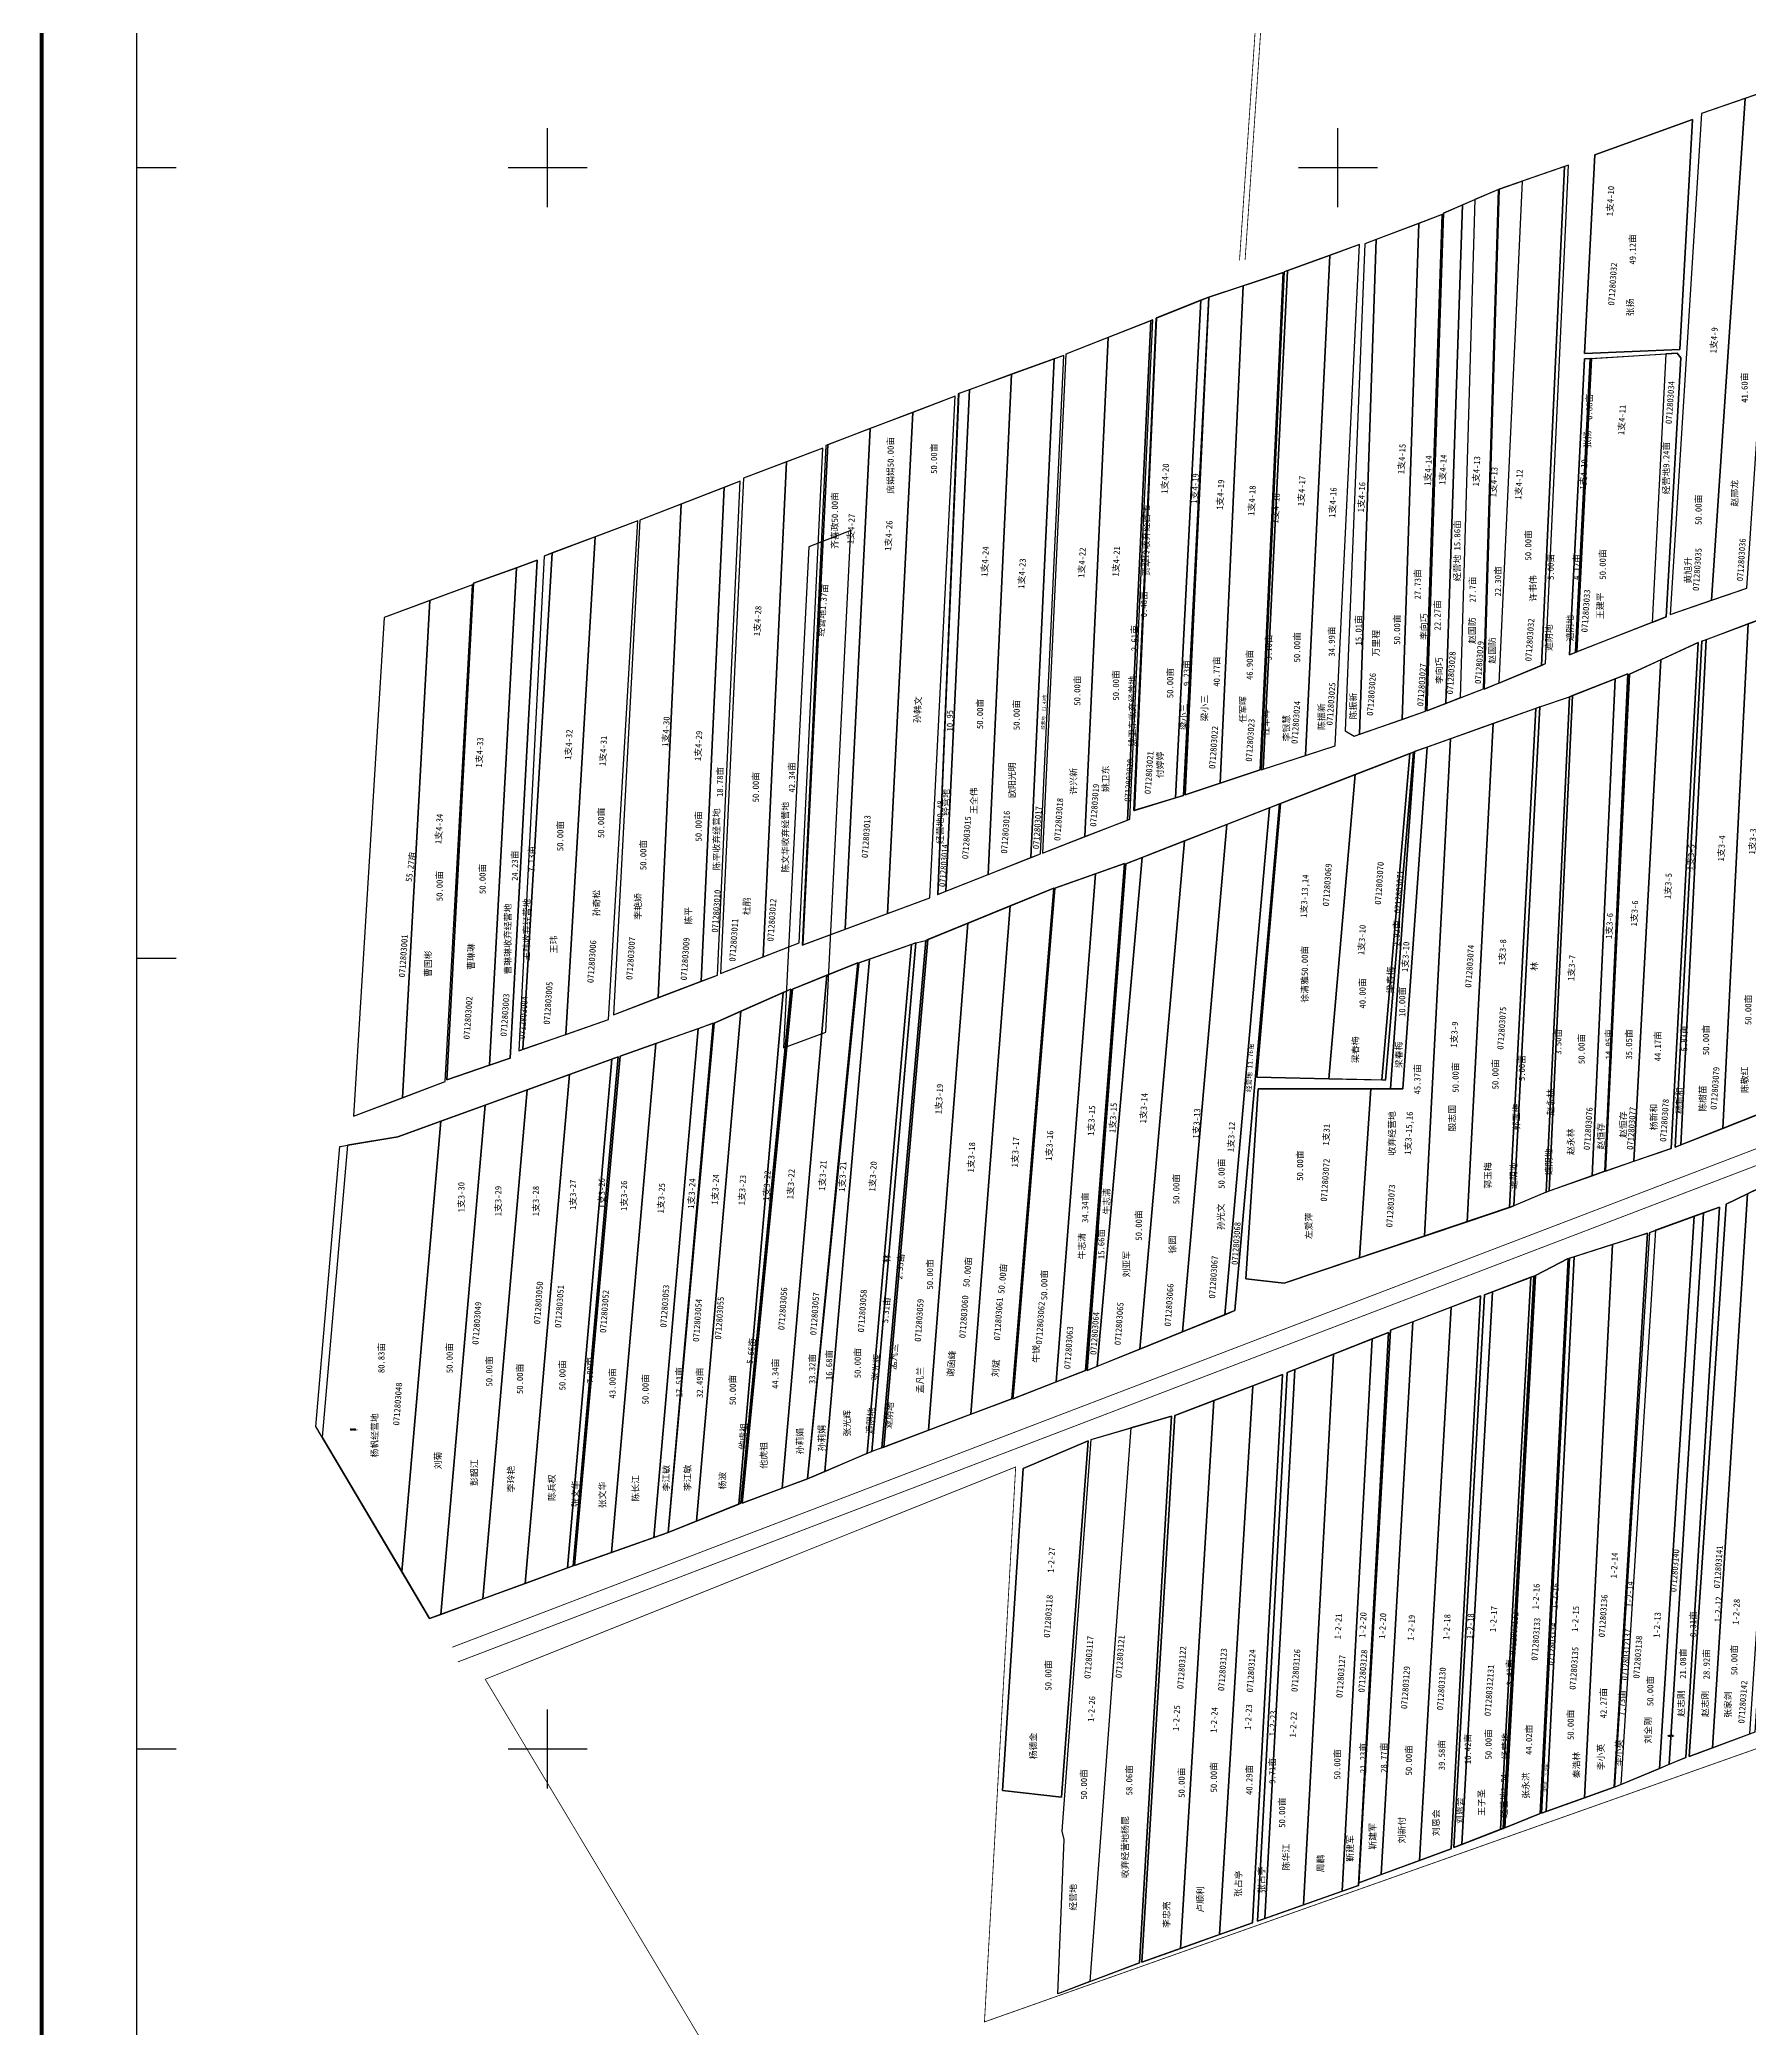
# Model space of a CAD drawing. Extents: x 542284 to 548602, y 4983734 to 4990381.
# Drawn here: x 542358 to 544520, y 4985647 to 4988162 of the extents above; entities that cross this region are included whole.
import ezdxf
from ezdxf.enums import TextEntityAlignment as Align

# ---------------------------------------------------------------- set-up
doc = ezdxf.new("R2010")
doc.units = 0
doc.header["$LTSCALE"] = 10
doc.layers.get('0').update_dxf_attribs({"linetype": 'CONTINUOUS'})
for name, color, linetype in [('1权利人', 2, 'CONTINUOUS'), ('2019-4-4', 7, 'CONTINUOUS'), ('2020年3.23', 7, 'CONTINUOUS'), ('2021新职工', 7, 'CONTINUOUS'), ('2022年', 7, 'CONTINUOUS'), ('TK', 7, 'CONTINUOUS'), ('地块名称', 7, 'CONTINUOUS'), ('地物扣减', 7, 'CONTINUOUS'), ('地籍号', 7, 'CONTINUOUS'), ('测地框', 7, 'CONTINUOUS'), ('经营地框', 7, 'CONTINUOUS'), ('经营地面积', 7, 'CONTINUOUS'), ('路、林、渠', 7, 'CONTINUOUS'), ('身份地框', 7, 'CONTINUOUS'), ('身份地面积', 7, 'CONTINUOUS'), ('退耕还林地', 3, 'CONTINUOUS')]:
    doc.layers.add(name, color=color, linetype=linetype)
doc.styles.add('HZ', font='rs.shx', dxfattribs={"width": 0.8, "bigfont": 'hztxt.shx'})
doc.styles.add('宋体', font='SimSun.ttf')

msp = doc.modelspace()

# ---------------------------------------------------------------- linework, layer by layer
at = {"color": 0, "linetype": 'Continuous', "flags": 128}
msp.add_lwpolyline([(543515.6, 4987710.9), (543352.3, 4987648.5), (543322.3, 4987016.7), (543483.7, 4987076.4)], close=True, dxfattribs=at)
at = {"layer": '2019-4-4', "color": 2, "linetype": 'Continuous', "flags": 128}
for points in [[(543462.1, 4987690.5), (543408.4, 4987669.9), (543376.5, 4987036.8), (543430.2, 4987056.6)], [(543408.4, 4987669.9), (543354.7, 4987649.4), (543322.9, 4987016.9), (543376.5, 4987036.8)], [(543302.4, 4987627.9), (543247.9, 4987607.4), (543218.7, 4986981), (543272.6, 4987001.7)], [(544021.9, 4987232.3), (543927.5, 4987195.7), (543897.6, 4986849.6), (543988.7, 4986847.6)], [(543994.5, 4986499.2), (543945.5, 4986479.8), (543907.7, 4985785.6), (543956.5, 4985802.9)]]:
    msp.add_lwpolyline(points, close=True, dxfattribs=at)
at = {"layer": '2020年3.23', "color": 3, "linetype": 'Continuous', "flags": 128}
for points in [[(544257.4, 4987370.4), (544286.6, 4988001.4), (544233, 4987982.9), (544203.7, 4987348.2)], [(543515.6, 4987710.9), (543462.1, 4987690.5), (543430.2, 4987056.6), (543483.7, 4987076.4)], [(544366.9, 4987359.7), (544350.7, 4987353.4), (544321.6, 4986725), (544337.7, 4986730.7)], [(544408.5, 4987377.7), (544369.1, 4987359.4), (544338.4, 4986731), (544374.6, 4986743.3)], [(543585.4, 4987066.2), (543531.8, 4987044.4), (543482.1, 4986403.3), (543535.6, 4986423.5)], [(543244.7, 4986933.1), (543210.6, 4986918.1), (543152.8, 4986273.8), (543188.6, 4986288.2)], [(543209.6, 4986917.8), (543190.4, 4986911), (543134.4, 4986267.4), (543152.7, 4986273.8)], [(543892.4, 4986459.5), (543843.2, 4986440.6), (543800.9, 4985747.8), (543850.1, 4985765.2)]]:
    msp.add_lwpolyline(points, close=True, dxfattribs=at)
at = {"layer": '2021新职工', "color": 1, "linetype": 'Continuous', "flags": 128}
for points in [[(544448.7, 4988060.8), (544325, 4988016), (544311.9, 4987765.1), (544432.7, 4987770.1)], [(544081.1, 4987302.2), (544102.2, 4987929.5), (544048.3, 4987909), (544027.3, 4987283.4)], [(543826.4, 4987832.2), (543770.4, 4987810), (543742.5, 4987187.1), (543794.7, 4987202.9)], [(543653.2, 4987762.6), (543640.9, 4987758.1), (543611.3, 4987127.4), (543623.6, 4987132.2)], [(544293, 4987384), (544300.5, 4987387), (544319.3, 4987758.6), (544311.9, 4987758.1)], [(543533.7, 4987719.1), (543520.2, 4987714.2), (543493.9, 4987080.9), (543503.9, 4987084.9)], [(543137, 4986892.2), (543091.9, 4986876.3), (543034.2, 4986232.1), (543081, 4986248.6)], [(543089.4, 4986875.5), (543081.3, 4986872.5), (543025.3, 4986229.1), (543032.2, 4986231.6)], [(542974.3, 4986833.7), (542920.9, 4986814.3), (542864.9, 4986170.1), (542918.3, 4986189.8)], [(544247.7, 4986597.9), (544244.3, 4986596.7), (544205.6, 4985898.3), (544208.9, 4985899.6)]]:
    msp.add_lwpolyline(points, close=True, dxfattribs=at)
for points, elevation in [([(544154.7, 4987329.3), (544136.6, 4987322.3), (544157.5, 4987952.9), (544173.4, 4987959.7)], 283.8), ([(543857, 4986549.3), (543869.7, 4986554.4), (543926.1, 4987195.2), (543913.4, 4987190.3)], 284.5), ([(543749.4, 4986505.8), (543803.2, 4986527.5), (543859.6, 4987169.4), (543805.9, 4987148.5)], 284.5)]:
    msp.add_lwpolyline(points, close=True, dxfattribs=dict(at, elevation=elevation))
at = {"layer": '2022年', "color": 4, "linetype": 'Continuous', "flags": 128}
for points in [[(544560.1, 4988103), (544515.4, 4988087.6), (544472.8, 4987452.9), (544517.6, 4987468.2)], [(542905.2, 4987472.3), (542851, 4987452.4), (542816.4, 4986823.7), (542870.5, 4986844.1)], [(544519.1, 4987422.9), (544465.9, 4987403), (544433.7, 4986763.9), (544486.9, 4986784.9)], [(544196.4, 4987296.8), (544142.4, 4987277.6), (544109.5, 4986648.8), (544163.4, 4986666.9)], [(544041.5, 4986835), (543899.3, 4986834.8), (543883.4, 4986594.5), (543931.9, 4986589), (544027.3, 4986621.1)], [(542920.9, 4986814.3), (542865.1, 4986794.1), (542815.5, 4986224.4), (542850.7, 4986164.9), (542864.9, 4986170.1)], [(544043.4, 4986518.6), (543994.5, 4986499.2), (543956.5, 4985802.9), (544005.3, 4985820.1)]]:
    msp.add_lwpolyline(points, close=True, dxfattribs=at)
at = {"layer": '2022年', "color": 2, "linetype": 'Continuous', "flags": 128}
msp.add_lwpolyline([(542870.5, 4986844.1), (542905.2, 4987472.3)], dxfattribs=at)
for points in [[(544568.6, 4986726.5), (544518.4, 4986702.2), (544474.1, 4986001.6), (544521.4, 4986019.1)], [(544462.7, 4986678.1), (544450.8, 4986673.7), (544407.1, 4985975.5), (544419, 4985980.6)], [(544482.9, 4986685.4), (544462.7, 4986678.1), (544419, 4985980.6), (544440.1, 4985989.4)], [(544518.4, 4986702.2), (544491.3, 4986689.1), (544444.6, 4985990.7), (544474.1, 4986001.6)], [(544450.8, 4986673.7), (544402, 4986656), (544358.1, 4985955), (544407.1, 4985975.5)]]:
    msp.add_lwpolyline(points, close=True, dxfattribs=at)
at = {"layer": 'TK', "linetype": 'Continuous'}
for p, q in [((543000, 4987950), (543000, 4988050)), ((544000, 4987950), (544000, 4988050)), ((542480, 4988000), (542530, 4988000)), ((542950, 4988000), (543050, 4988000)), ((543950, 4988000), (544050, 4988000)), ((542480, 4987000), (542530, 4987000)), ((543000, 4985950), (543000, 4986050)), ((542480, 4986000), (542530, 4986000)), ((542950, 4986000), (543050, 4986000))]:
    msp.add_line(p, q, dxfattribs=at)
at = {"layer": 'TK', "linetype": 'Continuous', "const_width": 5, "flags": 128}
msp.add_lwpolyline([(542360, 4983917), (548600, 4983917), (548600, 4990157), (542360, 4990157)], close=True, dxfattribs=at)
at = {"layer": 'TK', "linetype": 'Continuous', "flags": 128}
msp.add_lwpolyline([(542480, 4984037), (548480, 4984037), (548480, 4990037), (542480, 4990037)], close=True, dxfattribs=at)
at = {"layer": '地物扣减', "color": 3, "linetype": 'Continuous', "flags": 128}
for points in [[(544291.9, 4988003.3), (544286.6, 4988001.4), (544257.4, 4987370.4), (544262.8, 4987372.7)], [(544320.9, 4987758.7), (544311.9, 4987758.1), (544293, 4987384), (544302.1, 4987387.6)], [(544296.7, 4987332.4), (544292.9, 4987330.9), (544263.7, 4986704.4), (544267.5, 4986705.8)], [(544255.7, 4987317.9), (544250.3, 4987315.9), (544217.3, 4986685), (544222.6, 4986686.9)], [(543466.1, 4987019.5), (543460.5, 4987017.5), (543404.5, 4986374), (543410.2, 4986376.4)], [(543481, 4987023.7), (543478.5, 4987022.7), (543423, 4986381), (543425.5, 4986381.9)]]:
    msp.add_lwpolyline(points, close=True, dxfattribs=at)
at = {"layer": '测地框', "linetype": 'Continuous', "flags": 128}
for points, elevation in [([(544560.1, 4988103), (544460.2, 4988068.6), (544420.4, 4987435), (544517.6, 4987468.2)], 283.8), ([(544448.7, 4988060.8), (544432.7, 4987770.1), (544311.9, 4987765.1), (544325, 4988016)], 283.8), ([(544291.9, 4988003.3), (544204.1, 4987972.9), (544185, 4987340.5), (544262.8, 4987372.7)], 283.6), ([(544203, 4987972.5), (544133.6, 4987942.5), (544112.7, 4987313), (544184.3, 4987340.7)], 283.8), ([(544132, 4987940.8), (544034.2, 4987903.7), (544009.2, 4987287.8), (544020.5, 4987281), (544110.9, 4987312.6)], 283.8), ([(544027.4, 4987902.7), (543932.1, 4987868.3), (543902.9, 4987238.5), (543996.6, 4987268.8)], 284.2), ([(543836.8, 4987836.2), (543930.8, 4987867.6), (543901.7, 4987238.4), (543806.9, 4987206.7)], 284.3), ([(543769.9, 4987809.8), (543836.5, 4987836.1), (543804.6, 4987205.8), (543741.9, 4987187)], 284.1), ([(543766, 4987807.5), (543655.7, 4987764), (543626.1, 4987133.1), (543736.6, 4987175.8)], 284), ([(543653.2, 4987762.6), (543519.7, 4987714), (543493.4, 4987080.7), (543623.6, 4987132.2)], 284.2), ([(544311.9, 4987758.1), (544429.3, 4987765.4), (544434, 4987759.4), (544415.5, 4987431.7), (544293, 4987384)], 283.8), ([(543348.4, 4987645.1), (543247.9, 4987607.4), (543218.7, 4986981), (543318.5, 4987019.4)], 284), ([(543243.8, 4987603.4), (543116.9, 4987554.2), (543083.4, 4986928.7), (543214.9, 4986978.9)], 283.8), ([(543114.3, 4987553.4), (542995.6, 4987508.8), (542963.8, 4986883.2), (543077.1, 4986922.6)], 283.9), ([(542905.2, 4987472.3), (542793.4, 4987431.2), (542754.3, 4986800.3), (542870.5, 4986844.1)], 284.3), ([(544369.1, 4987359.4), (544455.8, 4987399.6), (544421.6, 4986759.3), (544338.4, 4986731)], 284.1), ([(544292.9, 4987330.9), (544366.9, 4987359.7), (544337.7, 4986730.7), (544263.7, 4986704.4)], 284.1), ([(543899.3, 4986834.8), (544066.5, 4986835.1), (544097.1, 4987261.5), (544255.7, 4987317.9), (544222.6, 4986686.9), (543931.9, 4986589), (543883.4, 4986594.5)], 284.2), ([(543927.5, 4987195.7), (544095.8, 4987260.9), (544060.3, 4986846.1), (543897.6, 4986849.6)], 284.6), ([(543731.6, 4987119.7), (543926.1, 4987195.2), (543869.7, 4986554.4), (543682.7, 4986478.8)], 284.5), ([(543641.7, 4987088.7), (543730.2, 4987119.8), (543680.5, 4986478.6), (543588.8, 4986443)], 284.6), ([(543478.5, 4987022.7), (543640.4, 4987088.6), (543587.4, 4986443), (543423, 4986381)], 284.3), ([(543393.7, 4986994.4), (543466.1, 4987019.5), (543410.2, 4986376.4), (543328.9, 4986341.5)], 284.6), ([(543309.9, 4986961.1), (543392.6, 4986994.3), (543328.7, 4986341.5), (543246.2, 4986311)], 284.6), ([(543210.6, 4986918.1), (543307.8, 4986961), (543244.7, 4986310.8), (543152.8, 4986273.8)], 284.9), ([(543091.9, 4986876.3), (543209.6, 4986917.8), (543152.7, 4986273.8), (543034.2, 4986232.1)], 284.9), ([(542737.3, 4986762), (542810.4, 4986774.2), (543089.4, 4986875.5), (543032.2, 4986231.6), (542850.7, 4986164.9), (542707, 4986407.8)], 284.9)]:
    msp.add_lwpolyline(points, close=True, dxfattribs=dict(at, elevation=elevation))
for points in [[(543515.6, 4987710.9), (543462.1, 4987690.5), (543430.2, 4987056.6), (543483.7, 4987076.4)], [(543462.1, 4987690.5), (543408.4, 4987669.9), (543376.5, 4987036.8), (543430.2, 4987056.6)], [(543408.4, 4987669.9), (543354.7, 4987649.4), (543322.9, 4987016.9), (543376.5, 4987036.8)], [(544491.3, 4986689.1), (544572.2, 4986728.2), (544527.5, 4986021.4), (544444.6, 4985990.7)], [(544394.7, 4986653.4), (544482.9, 4986685.4), (544440.1, 4985989.4), (544350.4, 4985951.8)], [(544293.1, 4986620.6), (544391.6, 4986652.4), (544349.7, 4985951.9), (544257.8, 4985918.9)], [(544250.1, 4986598.7), (544291.3, 4986620.2), (544256, 4985918.5), (544211.3, 4985900.3)], [(544185.4, 4986574.3), (544249.2, 4986598.5), (544210.4, 4985900.2), (544146.7, 4985875.4)], [(544066.7, 4986529.7), (544180.4, 4986573), (544143.4, 4985873.9), (544026.5, 4985830.8)], [(543936, 4986476), (544064.1, 4986526.8), (544025.9, 4985827.5), (543898.1, 4985782.2)], [(543793.8, 4986421.6), (543929.7, 4986473.8), (543891.9, 4985780), (543751.8, 4985730.4)], [(543687.7, 4986391.5), (543789.4, 4986420.8), (543748.8, 4985729.7), (543645.8, 4985690.4), (543653.5, 4985885.4), (543651, 4985896)], [(543601.7, 4986354.7), (543684.1, 4986389.9), (543650.3, 4985939.1), (543575.6, 4985947.3)]]:
    msp.add_lwpolyline(points, close=True, dxfattribs=at)
at = {"layer": '测地框', "color": 7, "linetype": 'Continuous', "flags": 128}
msp.add_lwpolyline([(542906.5, 4987474.5), (542960.5, 4987494), (542986.7, 4987503.5), (542952.9, 4986873.9), (542926.7, 4986865), (542872.7, 4986846.5)], close=True, dxfattribs=at)
at = {"layer": '测地框', "color": 7, "linetype": 'Continuous', "elevation": 284.1, "flags": 128}
msp.add_lwpolyline([(544460.6, 4987401), (544580.6, 4987445.9), (544548.4, 4986809.1), (544426.6, 4986761.1)], close=True, dxfattribs=at)
at = {"layer": '经营地框', "color": 5, "linetype": 'Continuous', "flags": 128}
for points in [[(543770.4, 4987810), (543769.9, 4987809.8), (543741.9, 4987187), (543742.5, 4987187.1)], [(543766, 4987807.5), (543763.2, 4987806.3), (543733.8, 4987174.7), (543736.6, 4987175.8)], [(544397.8, 4987424.8), (544415.5, 4987431.7), (544434, 4987759.4), (544429.3, 4987765.4), (544415, 4987764.5)], [(543520.2, 4987714.2), (543519.7, 4987714), (543493.4, 4987080.7), (543493.9, 4987080.9)], [(543348.4, 4987645.1), (543302.4, 4987627.9), (543272.6, 4987001.7), (543318.5, 4987019.4)], [(543354.7, 4987649.4), (543352.3, 4987648.5), (543322.3, 4987016.7), (543322.9, 4987016.9)], [(543383.9, 4987541.1), (543330.4, 4987520.6), (543298.5, 4986886.8), (543352, 4986906.6)], [(543005.9, 4987512.7), (542995.6, 4987508.8), (542963.8, 4986883.2), (542968.9, 4986884.9)], [(542986.7, 4987503.5), (542960.5, 4987494), (542926.7, 4986865), (542952.9, 4986873.9)], [(542851, 4987452.4), (542793.4, 4987431.2), (542754.3, 4986800.3), (542816.4, 4986823.7)], [(544142.4, 4987277.6), (544113.1, 4987267.1), (544082.1, 4986835.1), (544066.5, 4986835.1), (544041.5, 4986835), (544027.3, 4986621.1), (544109.5, 4986648.8)], [(544095.8, 4987260.9), (544090.9, 4987259.1), (544055.6, 4986846.2), (544060.3, 4986846.1)], [(542865.1, 4986794.1), (542810.4, 4986774.2), (542746.7, 4986763.6), (542715, 4986394.2), (542815.5, 4986224.4)], [(544249.2, 4986598.5), (544247.7, 4986597.9), (544208.9, 4985899.6), (544210.4, 4985900.2)], [(543686.3, 4985705.8), (543748.8, 4985729.7), (543789.4, 4986420.8), (543766.4, 4986414.2), (543738.1, 4986406)]]:
    msp.add_lwpolyline(points, close=True, dxfattribs=at)
at = {"layer": '路、林、渠', "color": 5, "linetype": 'Continuous', "const_width": 1, "elevation": 283.6, "flags": 128}
for points in [[(543922.1, 4988564.7), (543875.5, 4987882.6)], [(543929.2, 4988565.9), (543882.6, 4987883.7)]]:
    msp.add_lwpolyline(points, dxfattribs=at)
at = {"layer": '路、林、渠', "color": 3, "linetype": 'Continuous', "flags": 128}
for points, elevation in [([(544255.7, 4987317.9), (544292.9, 4987330.9), (544263.7, 4986704.4), (544222.6, 4986686.9)], 284.2), ([(543466.1, 4987019.5), (543478.5, 4987022.7), (543423, 4986381), (543410.2, 4986376.4)], 284.6)]:
    msp.add_lwpolyline(points, close=True, dxfattribs=dict(at, elevation=elevation))
at = {"layer": '路、林、渠', "color": 5, "linetype": 'Continuous', "const_width": 1, "flags": 128}
for points in [[(542886.5, 4986110.1), (545279.1, 4987024.4), (545342, 4987041.3), (545463.9, 4987053.3), (547007, 4987240.1)], [(542879.4, 4986128.7), (545250.9, 4987034.9)]]:
    msp.add_lwpolyline(points, dxfattribs=at)
at = {"layer": '身份地框', "color": 1, "linetype": 'Continuous', "flags": 128}
for points in [[(544515.4, 4988087.6), (544460.2, 4988068.6), (544420.4, 4987435), (544472.8, 4987452.9)], [(544203.7, 4987348.2), (544185, 4987340.5), (544204.1, 4987972.9), (544233, 4987982.9)], [(544110.9, 4987312.6), (544132, 4987940.8), (544102.2, 4987929.5), (544081.1, 4987302.2)], [(543989.9, 4987889.1), (543936.1, 4987869.7), (543905.5, 4987239.3), (543959.2, 4987256.7)], [(544027.4, 4987902.7), (543989.9, 4987889.1), (543959.2, 4987256.7), (543996.6, 4987268.8)], [(544048.3, 4987909), (544034.2, 4987903.7), (544009.2, 4987287.8), (544020.5, 4987281), (544027.3, 4987283.4)], [(543930.8, 4987867.6), (543880.3, 4987850.7), (543851.2, 4987221.5), (543901.7, 4987238.4)], [(543936.1, 4987869.7), (543932.1, 4987868.3), (543902.9, 4987238.5), (543905.5, 4987239.3)], [(543836.5, 4987836.1), (543826.4, 4987832.2), (543794.7, 4987202.9), (543804.6, 4987205.8)], [(543880.3, 4987850.7), (543836.8, 4987836.2), (543806.9, 4987206.7), (543851.2, 4987221.5)], [(543709.4, 4987785.2), (543655.7, 4987764), (543626.1, 4987133.1), (543680, 4987153.9)], [(543763.2, 4987806.3), (543709.4, 4987785.2), (543680, 4987153.9), (543733.8, 4987174.7)], [(544302.1, 4987387.6), (544320.9, 4987758.7), (544415, 4987764.5), (544397.8, 4987424.8)], [(543587.2, 4987738.6), (543533.7, 4987719.1), (543503.9, 4987084.9), (543557.5, 4987106.1)], [(543640.9, 4987758.1), (543587.2, 4987738.6), (543557.5, 4987106.1), (543611.3, 4987127.4)], [(544302.1, 4987387.6), (544300.5, 4987387), (544319.3, 4987758.6), (544320.9, 4987758.7)], [(543140.1, 4986950.3), (543194.5, 4986971.1), (543223.4, 4987595.5), (543169, 4987574.4)], [(543194.5, 4986971.1), (543214.9, 4986978.9), (543243.8, 4987603.4), (543223.4, 4987595.5)], [(543083.4, 4986928.7), (543140.1, 4986950.3), (543169, 4987574.4), (543116.9, 4987554.2)], [(543060.2, 4987533.1), (543005.9, 4987512.7), (542968.9, 4986884.9), (543023.1, 4986903.8)], [(543114.3, 4987553.4), (543060.2, 4987533.1), (543023.1, 4986903.8), (543077.1, 4986922.6)], [(542960.5, 4987494), (542906.5, 4987474.5), (542872.7, 4986846.5), (542926.7, 4986865)], [(544572.4, 4987442.8), (544519.1, 4987422.9), (544486.9, 4986784.9), (544540.3, 4986805.9)], [(544455.8, 4987399.6), (544408.5, 4987377.7), (544374.6, 4986743.3), (544421.6, 4986759.3)], [(544455.8, 4987399.6), (544408.5, 4987377.7), (544374.6, 4986743.3), (544421.6, 4986759.3)], [(544465.9, 4987403), (544460.6, 4987401), (544426.6, 4986761.1), (544433.7, 4986763.9)], [(544296.7, 4987332.4), (544292.9, 4987330.9), (544263.7, 4986704.4), (544267.5, 4986705.8)], [(544250.3, 4987315.9), (544196.4, 4987296.8), (544163.4, 4986666.9), (544217.3, 4986685)], [(544090.9, 4987259.1), (544021.9, 4987232.3), (543988.7, 4986847.6), (544055.6, 4986846.2)], [(544113.1, 4987267.1), (544097.1, 4987261.5), (544066.5, 4986835.1), (544082.1, 4986835.1)], [(543693.5, 4987106.9), (543641.7, 4987088.7), (543590.6, 4986465.1), (543588.9, 4986443), (543643.7, 4986464.3)], [(543643.7, 4986464.3), (543680.5, 4986478.6), (543730.2, 4987119.8), (543693.5, 4987106.9)], [(543640.4, 4987088.6), (543585.4, 4987066.2), (543535.6, 4986423.5), (543587.4, 4986443)], [(543531.8, 4987044.4), (543481, 4987023.7), (543425.5, 4986381.9), (543482.1, 4986403.3)], [(543460.5, 4987017.5), (543407.2, 4986999.1), (543350.9, 4986350.9), (543404.5, 4986374)], [(543392.6, 4986994.3), (543353.5, 4986978.6), (543297, 4986329.8), (543328.7, 4986341.5)], [(543407.2, 4986999.1), (543393.7, 4986994.4), (543328.9, 4986341.5), (543350.9, 4986350.9)], [(543298.3, 4986956.8), (543244.7, 4986933.1), (543188.6, 4986288.2), (543242, 4986309.8)], [(543307.8, 4986961), (543298.3, 4986956.8), (543242, 4986309.8), (543244.7, 4986310.8)], [(543353.5, 4986978.6), (543309.9, 4986961.1), (543246.2, 4986311), (543297, 4986329.8)], [(543190.4, 4986911), (543137, 4986892.2), (543081, 4986248.6), (543134.4, 4986267.4)], [(543081.3, 4986872.5), (543027.8, 4986853.1), (542971.8, 4986209.4), (543025.3, 4986229.1)], [(543027.8, 4986853.1), (542974.3, 4986833.7), (542918.3, 4986189.8), (542971.8, 4986209.4)], [(544222.6, 4986686.9), (544222.6, 4986686.9), (544222.6, 4986686.9)], [(544358.1, 4985955), (544350.4, 4985951.8), (544394.7, 4986653.4), (544402, 4986656)], [(544263.6, 4985921), (544312.1, 4985938.4), (544347.3, 4986638.1), (544298.9, 4986622.5)], [(544312.1, 4985938.4), (544349.7, 4985951.9), (544391.6, 4986652.4), (544363.4, 4986643.3), (544355.3, 4986640.7), (544347.3, 4986638.1)], [(544291.3, 4986620.2), (544250.1, 4986598.7), (544211.3, 4985900.3), (544256, 4985918.5)], [(544211.3, 4985900.3), (544250.1, 4986598.7), (544291.3, 4986620.2), (544256, 4985918.5)], [(544298.9, 4986622.5), (544293.1, 4986620.6), (544257.8, 4985918.9), (544263.6, 4985921)], [(544195.6, 4986578.2), (544185.4, 4986574.3), (544146.7, 4985875.4), (544156.9, 4985879.4)], [(544244.3, 4986596.7), (544195.6, 4986578.2), (544156.9, 4985879.4), (544205.6, 4985898.3)], [(544143.5, 4986559), (544094.8, 4986540.4), (544054.6, 4985841.1), (544103.2, 4985859.1)], [(544180.4, 4986573), (544143.5, 4986559), (544103.2, 4985859.1), (544143.4, 4985873.9)], [(544094.8, 4986540.4), (544066.7, 4986529.7), (544026.5, 4985830.8), (544054.6, 4985841.1)], [(544064.1, 4986526.8), (544043.4, 4986518.6), (544005.3, 4985820.1), (544025.9, 4985827.5)], [(543945.5, 4986479.8), (543936, 4986476), (543898.1, 4985782.2), (543907.7, 4985785.6)], [(543929.7, 4986473.8), (543892.4, 4986459.5), (543850.1, 4985765.2), (543891.9, 4985780)], [(543843.2, 4986440.6), (543793.8, 4986421.6), (543751.8, 4985730.4), (543800.9, 4985747.8)], [(543645.8, 4985690.4), (543653.5, 4985885.4), (543651, 4985896), (543687.7, 4986391.5), (543738.1, 4986406), (543686.3, 4985705.8)], [(543684.2, 4986389.9), (543601.7, 4986354.7), (543575.6, 4985947.3), (543650.3, 4985939.1)]]:
    msp.add_lwpolyline(points, close=True, dxfattribs=at)
for points, elevation in [([(544203, 4987972.5), (544173.4, 4987959.7), (544154.7, 4987329.3), (544184.3, 4987340.7)], 283.8), ([(544136.6, 4987322.3), (544112.7, 4987313), (544133.6, 4987942.5), (544157.5, 4987952.9)], 283.8), ([(543803.2, 4986527.5), (543857, 4986549.3), (543913.4, 4987190.3), (543859.6, 4987169.4)], 284.5), ([(543682.7, 4986478.8), (543695.6, 4986484), (543752.2, 4987127.7), (543731.6, 4987119.7)], 284.5)]:
    msp.add_lwpolyline(points, close=True, dxfattribs=dict(at, elevation=elevation))
at = {"layer": '身份地框', "color": 4, "linetype": 'Continuous', "elevation": 284.5, "flags": 128}
msp.add_lwpolyline([(543695.6, 4986484), (543749.4, 4986505.8), (543805.9, 4987148.5), (543758.5, 4987130.2), (543752.2, 4987127.7)], close=True, dxfattribs=at)
at = {"layer": '身份地面积', "color": 1, "linetype": 'Continuous', "flags": 128}
msp.add_lwpolyline([(544350.7, 4987353.4), (544296.7, 4987332.4), (544267.5, 4986705.8), (544321.6, 4986725)], close=True, dxfattribs=at)
at = {"layer": '退耕还林地', "color": 3, "linetype": 'Continuous', "const_width": 1, "flags": 128}
msp.add_lwpolyline([(542921.1, 4986088.2), (543592.3, 4986356.7), (543552.8, 4985654.8), (545172.7, 4986227.9), (545056.7, 4984840.2), (543902.2, 4984483.7), (543275.2, 4985499.5), (543250.6, 4985538.6)], close=True, dxfattribs=at)

# ---------------------------------------------------------------- texts
at = {"layer": '1权利人', "color": 5, "linetype": 'Continuous', "style": '宋体'}
for s, p in [('贾翠玲收弃经营地', (543757.3, 4987528.5)), ('姚卫东收弃经营地', (543739.7, 4987312.4)), ('陈平收弃经营地', (543213.6, 4987150.6)), ('陈文华收弃经营地', (543300.6, 4987153)), ('曹琳琳收弃经营地', (542949.4, 4987024.3)), ('王玮收弃经营地', (542973.3, 4987036.2)), ('梁舂梅', (544066.4, 4986972.7, 284.2)), ('收弃经营地', (544068.2, 4986778.7)), ('杨帆经营地', (542781, 4986396.6)), ('收弃经营地杨昆', (543730.4, 4985875.8))]:
    msp.add_text(s, height=8, rotation=90, dxfattribs=at).set_placement(p, align=Align.MIDDLE)
at = {"layer": '1权利人', "color": 1, "linetype": 'Continuous', "style": '宋体'}
for s, height, rotation, p in [('黄旭升', 8, 90, (544442.8, 4987490.7)), ('王建平', 8, 90, (544331.6, 4987445.9)), ('李向巧', 8, 90, (544108.6, 4987419.5)), ('赵国防', 8, 90, (544169.7, 4987414.5)), ('赵国防', 8, 90, (544195.1, 4987389.4)), ('李向巧', 8, 90, (544127.9, 4987363.8)), ('梁小三', 8, 90, (543831.1, 4987316.4)), ('陈振新', 8, 90, (544019.1, 4987319.1)), ('梁小三', 8, 90, (543805, 4987305.5)), ('任军晖', 8, 90, (543879.6, 4987314.8)), ('任军晖', 8, 90, (543908.4, 4987298.2)), ('李银慧', 8, 90, (543934.6, 4987291.1)), ('陈振新', 8, 90, (543979, 4987305.7)), ('欧阳光明', 8, 90, (543587.6, 4987225.3)), ('许兴新', 8, 90, (543665.2, 4987223.8)), ('姚卫东', 8, 90, (543705.9, 4987227)), ('王全伟 ', 8, 90, (543539.1, 4987202.1)), ('孙奇松', 8, 90, (543061.7, 4987069.8)), ('李艳娇', 8, 90, (543114.1, 4987065.6)), ('陈平', 8, 90, (543177.9, 4987053.7)), ('曹琳琳', 8, 90, (542903, 4987002.2)), ('王玮', 8, 90, (543007.5, 4987017.5)), ('梁春梅', 8, 90, (544021.9, 4986884.4)), ('梁春梅', 8, 90, (544076.8, 4986877.9)), ('陈敬红', 8, 90, (544514.5, 4986846.4)), ('杨新和', 8, 90, (544431.8, 4986820)), ('杨新和', 8, 90, (544399.3, 4986799.3)), ('赵永林', 8, 90, (544294.4, 4986768.1)), ('郭玉梅', 8, 90, (544189.5, 4986725.3)), ('牛志清', 8, 90, (543707.2, 4986692.7)), ('孙光文', 8, 90, (543851.6, 4986673.1)), ('牛志清', 8, 90, (543675.7, 4986636.1)), ('牛锐', 8, 90, (543617.9, 4986499.7)), ('孟凡兰', 8, 90, (543471.1, 4986466.5)), ('刘斌', 8, 85, (543566.8, 4986481.5)), ('张光辉', 8, 90, (543378.9, 4986411.9)), ('他虎祖', 8, 85.9903, (543247.2, 4986395.3)), ('孙莉娟', 8, 90, (543319.1, 4986389.2)), ('孙莉娟', 8, 90, (543346.7, 4986393.1)), ('他虎祖', 8, 90, (543273.3, 4986371.4)), ('李玲艳', 8, 90, (542953.5, 4986341.4)), ('陈兵权', 8, 90, (543005.2, 4986330.5)), ('陈长江', 8, 90, (543111.1, 4986329.7)), ('杨波', 8, 90, (543221.1, 4986339.3)), ('赵志刚', 8, 90, (544434, 4986057.5)), ('赵志刚', 8, 90, (544464.4, 4986057.2)), ('张家剑', 8, 90, (544493.3, 4986056.1)), ('刘全刚', 8, 90, (544392, 4986023.6)), ('杨德金', 8, 90, (543614.3, 4986003.9)), ('李小英', 8, 90, (544332.4, 4985989.9)), ('李小英', 8, 90, (544355.5, 4985995)), ('秦浩林', 8, 90, (544301.5, 4985979.7)), ('张永洪', 8, 90, (544237.5, 4985953.7)), ('张永洪', 3, 87, (544262, 4985952.4)), ('刘恩会', 8, 90, (544153.8, 4985922)), ('王子圣', 8, 90, (544181.8, 4985932.2)), ('靳建军', 8, 90, (544043.8, 4985889.4)), ('刘新付', 8, 90, (544080.7, 4985897.3)), ('刘恩会', 8, 90, (544123.9, 4985906.8)), ('靳建军', 8, 90, (544015.3, 4985874.3)), ('张占亭', 8, 90, (543903.1, 4985834.5)), ('经营地', 8, 90, (543664.9, 4985812.4)), ('张占亭', 8, 90, (543873.8, 4985829.6)), ('李忠亮', 8, 90, (543782.9, 4985790.5))]:
    msp.add_text(s, height=height, rotation=rotation, dxfattribs=at).set_placement(p, align=Align.MIDDLE)
at = {"layer": '1权利人', "color": 3, "linetype": 'Continuous', "style": '宋体'}
for s, rotation, p in [('赵永林', 90, (544269, 4986818)), ('郭玉梅', 90, (544225.5, 4986799.2)), ('孟凡兰', 85, (543437.9, 4986496.3)), ('张光辉', 85, (543415.5, 4986482.5))]:
    msp.add_text(s, height=8, rotation=rotation, dxfattribs=at).set_placement(p, align=Align.MIDDLE)
at = {"layer": '1权利人', "color": 4, "linetype": 'Continuous', "style": '宋体'}
msp.add_text('刘亚军', height=8, rotation=90, dxfattribs=at).set_placement((543732.2, 4986613.1), align=Align.MIDDLE)
at = {"layer": '2019-4-4', "color": 2, "linetype": 'Continuous', "style": '宋体'}
for s, rotation, p in [('席娟娟50.00亩', 90, (543438, 4987587.6)), ('1支4-15', 87, (544083.8, 4987612.2, 284.5)), ('齐喜政50.00亩', 90, (543367.4, 4987517.7)), ('1支4-27', 87, (543387, 4987523.7, 284.5)), ('1支4-26', 87, (543434.6, 4987515.2, 284.5)), ('50.00亩', 90, (543267.4, 4987197.3)), ('1支3-13,14', 87, (543960.3, 4987051.2, 284.5)), ('徐清雅50.00亩', 90, (543962, 4986944)), ('1-2-22', 87, (543946.6, 4986014.4, 284.5)), ('50.00亩', 90, (543933.3, 4985900.4))]:
    msp.add_text(s, height=8, rotation=rotation, dxfattribs=at).set_placement(p)
for s, p in [('杜鹃', (543251.7, 4987065.9)), ('陈华江', (543934.1, 4985863.3))]:
    msp.add_text(s, height=8, rotation=90, dxfattribs=at).set_placement(p, align=Align.MIDDLE)
at = {"layer": '2020年3.23', "color": 3, "linetype": 'Continuous', "style": '宋体'}
for s, rotation, p in [('许书伟', 90, (544246.7, 4987467.8)), ('赵恒存', 90, (544360.8, 4986789.7)), ('赵恒存', 90, (544332.5, 4986775)), ('谢函峰', 85, (543510.7, 4986487.3)), ('李江敏', 90, (543149.8, 4986342.5)), ('李江敏', 90, (543176.9, 4986342.9)), ('卢顺利', 90, (543825.7, 4985809.8))]:
    msp.add_text(s, height=8, rotation=rotation, dxfattribs=at).set_placement(p, align=Align.MIDDLE)
for s, rotation, p in [('孙韩文', 87, (543471.5, 4987297.5, 284.5)), ('14.95亩', 90, (544346.6, 4986872.2)), ('35.05亩', 90, (544372.3, 4986871.9))]:
    msp.add_text(s, height=8, rotation=rotation, dxfattribs=at).set_placement(p)
at = {"layer": '2021新职工', "color": 1, "linetype": 'Continuous', "style": '宋体'}
for s, height, rotation, p in [('49.12亩', 8, 90, (544376.9, 4987877.4)), ('经营地 15.86亩', 8, 90, (544155, 4987476.8)), ('50.00亩', 8, 90, (544078.8, 4987396.6)), ('50.00亩', 8, 90, (543791.7, 4987329.1)), ('10.95', 8, 90, (543513, 4987286.9)), ('经营地  11.43亩', 4, 87, (543628.6, 4987289.2, 284.2)), ('经营地 11.76亩', 6, 87, (543890, 4986830.7)), ('50.00亩', 8, 90, (543799.4, 4986689)), ('50.00亩', 8, 90, (542930.2, 4986458.4)), ('7.00亩', 8, 90, (543057.6, 4986462.5)), ('43.00亩', 8, 90, (543086.1, 4986443.3)), ('3.43亩', 8, 90, (544221.3, 4986080.5))]:
    msp.add_text(s, height=height, rotation=rotation, dxfattribs=at).set_placement(p)
for s, p in [('张扬', (544369.8, 4987823.3)), ('0.88亩', (544317.7, 4987697.6)), ('张扬', (544315.6, 4987656.4)), ('万里程', (544048, 4987398.6)), ('付婷婷', (543774.8, 4987244.7)), ('经营地  ', (543503.8, 4987202.7)), ('徐园', (543790.4, 4986637.9)), ('彭韶江', (542907, 4986349.4)), ('张文华', (543035, 4986322.7)), ('张文华', (543069.3, 4986321.4)), ('经营地 ', (544211.8, 4986006.2))]:
    msp.add_text(s, height=8, rotation=90, dxfattribs=at).set_placement(p, align=Align.MIDDLE)
at = {"layer": '2022年', "color": 4, "linetype": 'Continuous', "style": '宋体'}
for s, rotation, p in [('41.60亩', 90, (544518.5, 4987702.6)), ('50.00亩', 90, (544469.7, 4986877.6)), ('50.00亩', 90, (544152.8, 4986830.1)), ('50.00亩', 90, (543956, 4986718.7)), ('50.00亩', 90, (542880, 4986475.3)), ('刘菊', 90, (542865.4, 4986353.6)), ('1-2-21', 87, (544003.4, 4986138.6, 284.5)), ('50.00亩', 90, (544003.1, 4985961.3))]:
    msp.add_text(s, height=8, rotation=rotation, dxfattribs=at).set_placement(p)
for s, p in [('赵邢龙', (544501.7, 4987588.2)), ('曹国彬', (542848.6, 4986993.1)), ('陈樹苗', (544461.3, 4986822.7)), ('殷志国', (544144.4, 4986797.7)), ('左爱萍', (543962.9, 4986661.6)), ('周鹏', (543977.8, 4985855.1))]:
    msp.add_text(s, height=8, rotation=90, dxfattribs=at).set_placement(p, align=Align.MIDDLE)
at = {"layer": '2022年', "color": 3, "linetype": 'Continuous', "style": '宋体'}
msp.add_text('50.00亩', height=8, rotation=90, dxfattribs=at).set_placement((542867.3, 4987072.3))
at = {"layer": '2022年', "color": 2, "linetype": 'Continuous', "style": 'HZ', "width": 0.8}
for s, p in [('80.83亩', (542750.5, 4986403.1)), ('12.19亩', (544417.1, 4986015.6))]:
    msp.add_text(s, height=2, dxfattribs=at).set_placement(p)
at = {"layer": '地块名称', "color": 7, "linetype": 'Continuous', "style": '宋体'}
for s, rotation, p in [('1支4-10', 87, (544347.7, 4987938.4, 284.5)), ('1支4-9', 87, (544478.9, 4987765, 284.5)), ('1支4-11', 87, (544362.3, 4987661.6, 284.5)), ('1支4-14', 87, (544117.1, 4987597.5, 284.5)), ('1支4-14', 87, (544135.8, 4987598.6, 284.5)), ('1支4-13', 87, (544178.2, 4987596.7, 284.5)), ('1支4-20', 87, (543784.3, 4987587.4, 284.5)), ('1支4-19', 87, (543822, 4987574.8, 284.5)), ('1支4-17', 87, (543957, 4987571.7, 284.5)), ('1支4-13', 87, (544200.2, 4987583, 284.5)), ('1支4-12', 87, (544232, 4987579.9, 284.5)), ('1支4-10', 87, (544313.9, 4987592.6, 284.5)), ('1支4-19', 87, (543854.3, 4987566.9, 284.5)), ('1支4-18', 87, (543894.1, 4987559.5, 284.5)), ('1支4-18', 87, (543924.5, 4987549.7, 284.5)), ('1支4-16', 87, (543996.5, 4987557.1, 284.5)), ('1支4-16', 87, (544032.8, 4987563.9, 284.5)), ('1支4-24', 87, (543556.5, 4987482.4, 284.5)), ('1支4-22', 87, (543679.1, 4987481, 284.5)), ('1支4-21', 87, (543722.4, 4987482.7, 284.5)), ('1支4-23', 87, (543603.2, 4987467.3, 284.5)), ('1支4-28', 87, (543268.7, 4987407.3, 284.5)), ('1支4-32', 87, (543029.7, 4987250.9)), ('1支4-30', 87, (543152.7, 4987267.4, 284.5)), ('1支4-29', 87, (543193.8, 4987249.3, 284.5)), ('1支4-33', 87, (542917, 4987241.1, 284.5)), ('1支4-31', 87, (543073.3, 4987243)), ('1支4-34', 87, (542865.6, 4987144.3, 284.5)), ('1支3-3', 87, (544527.8, 4987131.2, 284.5)), ('1支3-5', 87, (544449.7, 4987111.3, 284.5)), ('1支3-4', 87, (544488.4, 4987122.4, 284.5)), ('1支3-5', 87, (544420.9, 4987074.8, 284.5)), ('1支3-6', 87, (544346.6, 4987024.3, 284.5)), ('1支3-6', 87, (544378.3, 4987040.2, 284.5)), ('1支3-10', 87, (544033.3, 4987003.9, 284.5)), ('1支3-10', 87, (544088.6, 4986982.5, 284.5)), ('1支3-8', 87, (544211.4, 4986991.1, 284.5)), ('林', 87, (544252.2, 4986984, 284.5)), ('1支3-7', 87, (544298.9, 4986971.2, 284.5)), ('1支3-9', 87, (544150.4, 4986886.9, 284.5)), ('1支3-19', 87, (543498.4, 4986802.7, 284.5)), ('1支3-14', 87, (543757.3, 4986791.1, 284.5)), ('1支3-15', 87, (543691.1, 4986775.3, 284.5)), ('1支3-15', 87, (543718.5, 4986778.8, 284.5)), ('1支3-13', 87, (543824.1, 4986771.8, 284.5)), ('1支3-15,16', 87, (544092.1, 4986751.4, 284.5)), ('1支3-16', 87, (543638, 4986743.8, 284.5)), ('1支3-12', 87, (543868, 4986754.7, 284.5)), ('1支31', 87, (543988.6, 4986763, 284.5)), ('1支3-18', 87, (543539.1, 4986729, 284.5)), ('1支3-17', 87, (543594.8, 4986735.4, 284.5)), ('1支3-22', 87, (543280.4, 4986693.3, 284.5)), ('1支3-22', 87, (543310.8, 4986695.1, 284.5)), ('1支3-21', 87, (543351.1, 4986706, 284.5)), ('1支3-21', 87, (543376.2, 4986704.6, 284.5)), ('1支3-20', 87, (543414.6, 4986704.8, 284.5)), ('1支3-30', 90, (542894.9, 4986678.7, 284.5)), ('1支3-29', 90, (542941.5, 4986673.8, 284.5)), ('1支3-28', 90, (542989.1, 4986673.8, 284.5)), ('1支3-27', 90, (543036.1, 4986681.7, 284.5)), ('1支3-26', 90, (543072.5, 4986683.7, 284.5)), ('1支3-26', 90, (543100.7, 4986680.5, 284.5)), ('1支3-25', 87, (543146.8, 4986677.2)), ('1支3-24', 87, (543185.3, 4986683.1)), ('1支3-24', 87, (543215.2, 4986688.3)), ('1支3-23', 87, (543249.3, 4986687.5, 284.5)), ('林', 87, (543433.4, 4986614.4, 284.5)), ('1-2-27', 87, (543640.5, 4986222.5, 284.5)), ('1-2-14', 87, (544352.7, 4986215.6, 284.5)), ('1-2-16', 87, (544253.8, 4986176.4, 284.5)), ('1-2-16', 87, (544277.9, 4986177.2, 284.5)), ('1-2-14', 87, (544372.2, 4986179.2)), ('1-2-17', 87, (544200, 4986147.8, 284.5)), ('1-2-15', 87, (544303.6, 4986148.1, 284.5)), ('1-2-12', 87, (544484.2, 4986160.1, 284.5)), ('1-2-28', 87, (544507.1, 4986157.1, 284.5)), ('1-2-20', 87, (544034.6, 4986140.3, 284.5)), ('1-2-20', 87, (544059.6, 4986139.2, 284.5)), ('1-2-19', 87, (544095.8, 4986136.9, 284.5)), ('1-2-18', 87, (544140.8, 4986137.8, 284.5)), ('1-2-18', 87, (544170.5, 4986138.8, 284.5)), ('1-2-13', 87, (544406.9, 4986140.4, 284.5)), ('1-2-26', 87, (543691.4, 4986034.2, 284.5)), ('1-2-25', 87, (543798.8, 4986022.6, 284.5)), ('1-2-24', 87, (543846.4, 4986020.2, 284.5)), ('1-2-23', 87, (543889.8, 4986023.9, 284.5)), ('1-2-23', 87, (543920.8, 4986015.9, 284.5))]:
    msp.add_text(s, height=8, rotation=rotation, dxfattribs=at).set_placement(p)
at = {"layer": '地物扣减', "color": 3, "linetype": 'Continuous', "style": '宋体'}
for s, rotation, p in [('5.00亩', 90, (544273.2, 4987478.6)), ('4.12亩', 90, (544305.9, 4987478.4)), ('3.50亩', 90, (544282.8, 4986878.1)), ('5.00亩', 90, (544236.7, 4986844.8)), ('2.35亩', 85, (543448.6, 4986593.6)), ('5.31亩', 85, (543430.9, 4986538.3))]:
    msp.add_text(s, height=8, rotation=rotation, dxfattribs=at).set_placement(p)
for rotation, p in [(90, (544293.5, 4987417.5)), (90, (544266.8, 4987405.6)), (90, (544266.6, 4986742.6)), (90, (544222.1, 4986725)), (85, (543408.2, 4986415.1)), (85, (543432.3, 4986422))]:
    msp.add_text('遮阴地', height=8, rotation=rotation, dxfattribs=at).set_placement(p, align=Align.MIDDLE)
at = {"layer": '地籍号', "linetype": 'Continuous', "style": '宋体'}
for s, p in [('0712803032', (544347.6, 4987852.8)), ('0712803034', (544420.3, 4987702.9)), ('0712803035', (544454.6, 4987491.8)), ('0712803036', (544510.4, 4987504.1)), ('0712803033', (544313.7, 4987439.4)), ('0712803032', (544242.8, 4987402.8)), ('0712803028', (544143.3, 4987361)), ('0712803029', (544178.9, 4987374.2)), ('0712803026', (544042.4, 4987333.9)), ('0712803027', (544106, 4987345.9)), ('0712803025', (543991.2, 4987321.8)), ('0712803024', (543946.8, 4987298.3)), ('0712803022', (543842.7, 4987266.7)), ('0712803023', (543889, 4987275.9)), ('0712803021', (543761, 4987234.8)), ('0712803020', (543735.6, 4987225.1)), ('0712803019', (543692.1, 4987193.6)), ('0712803016', (543579.4, 4987159.6)), ('0712803017', (543619.7, 4987165.2)), ('0712803018', (543646.7, 4987175.7)), ('0712803013', (543403.1, 4987154)), ('0712803015', (543530.2, 4987152.6)), ('0712803014', (543501.2, 4987117.3)), ('0712803069', (543986.5, 4987092.9)), ('0712803070', (544052.4, 4987095)), ('0712803071', (544077.2, 4987084.1)), ('0712803010', (543213.4, 4987059.7)), ('0712803012', (543283.8, 4987048.4)), ('0712803011', (543235.6, 4987023)), ('0712803001', (542817.5, 4987003.1)), ('0712803006', (543056, 4986995.9)), ('0712803007', (543105.2, 4986999.9)), ('0712803009', (543174, 4986999.3)), ('0712803074', (544166.7, 4986990)), ('0712803003', (542946.1, 4986928.3)), ('0712803005', (543000.7, 4986943.3)), ('0712803002', (542899.3, 4986924.7)), ('0712803004', (542969.3, 4986925.1)), ('0712803075', (544207.3, 4986911.6)), ('0712803079', (544477.1, 4986835.6)), ('0712803076', (544316.7, 4986784.6)), ('0712803077', (544371.4, 4986785)), ('0712803078', (544413.2, 4986795.1)), ('0712803072', (543983.9, 4986719.5)), ('0712803073', (544066.8, 4986686.9)), ('0712803068', (543871.2, 4986639.4)), ('0712803067', (543842.5, 4986596.8)), ('0712803050', (542988.5, 4986564.3)), ('0712803051', (543015, 4986559.7)), ('0712803052', (543072, 4986553.4)), ('0712803053', (543148.3, 4986560.1)), ('0712803056', (543297.6, 4986556.9)), ('0712803057', (543338, 4986550.5)), ('0712803058', (543398.3, 4986554.1)), ('0712803066', (543786.4, 4986561.6)), ('0712803049', (542910.5, 4986538.5)), ('0712803054', (543189.6, 4986542.1)), ('0712803055', (543217.5, 4986544.9)), ('0712803059', (543470.2, 4986542.2)), ('0712803060', (543526.7, 4986546.7)), ('0712803061', (543570.4, 4986543.9)), ('0712803062', (543623.4, 4986538.7)), ('0712803064', (543692.3, 4986525.6)), ('0712803065', (543723.1, 4986537.9)), ('0712803063', (543659.4, 4986507.6)), ('0712803048', (542810.3, 4986436.4)), ('0712803140', (544426.2, 4986225.6)), ('0712803141', (544481.3, 4986230.3)), ('0712803118', (543633.6, 4986167.9)), ('0712803136', (544335.5, 4986168.4)), ('0712803132', (544222.7, 4986146.2)), ('0712803133', (544250.5, 4986138.9)), ('0712803134', (544270.9, 4986132.8)), ('071280312137', (544364.8, 4986119.4)), ('0712803117', (543684.9, 4986115.9)), ('0712803121', (543724.4, 4986116.8)), ('0712803122', (543802.4, 4986102.9)), ('0712803123', (543854.1, 4986100.5)), ('0712803124', (543890.2, 4986098.8)), ('0712803126', (543946.8, 4986099.3)), ('0712803128', (544031.6, 4986098.6)), ('0712803135', (544298.7, 4986102.1)), ('0712803138', (544379.4, 4986116.2)), ('0712803127', (544003.7, 4986091.8)), ('0712803129', (544085.5, 4986077.7)), ('0712803130', (544130.9, 4986076.2)), ('071280312131', (544191.6, 4986074.1)), ('0712803142', (544512.3, 4986059.4))]:
    msp.add_text(s, height=8, rotation=86, dxfattribs=at).set_placement(p, align=Align.MIDDLE)
at = {"layer": '经营地框', "color": 5, "linetype": 'Continuous', "style": '宋体'}
for s, rotation, p in [('经营地9.24亩', 90, (544419.4, 4987586.8)), ('55.27亩', 82, (542828.1, 4987096.2)), ('24.23亩', 90, (542962.6, 4987098))]:
    msp.add_text(s, height=8, rotation=rotation, dxfattribs=at).set_placement(p)
for s, p in [('经营地0.48', (543496.6, 4987172.2)), ('经营地1.54', (544210, 4985940.6))]:
    msp.add_text(s, height=8, rotation=90, dxfattribs=at).set_placement(p, align=Align.MIDDLE)
at = {"layer": '经营地面积', "color": 5, "linetype": 'Continuous', "style": '宋体'}
for s, rotation, p in [('50.00亩', 90, (543492.9, 4987612.7)), ('经营地1.37亩', 85, (543349.2, 4987406.8)), ('0.48亩', 90, (543758.5, 4987431.4)), ('2.61亩', 90, (543746.5, 4987388.4)), ('18.78亩', 90, (543222.1, 4987204)), ('42.34亩', 90, (543313.1, 4987209.7)), ('7.13亩', 90, (542983.9, 4987109.4)), ('2.92亩', 90, (544078.3, 4987015.2)), ('45.37亩', 90, (544104.5, 4986827.8)), ('80.83亩', 90, (542793.7, 4986475.4)), ('8.31亩', 90, (544453.4, 4986141.6)), ('58.06亩', 90, (543739.9, 4985941.4))]:
    msp.add_text(s, height=8, rotation=rotation, dxfattribs=at).set_placement(p)
at = {"layer": '身份地面积', "color": 1, "linetype": 'Continuous', "style": '宋体'}
for s, height, rotation, p in [('50.00亩', 8, 90, (544460.2, 4987548.1)), ('50.00亩', 8, 90, (544244.8, 4987503.2)), ('50.00亩', 8, 90, (544339, 4987479)), ('27.73亩', 8, 90, (544104.9, 4987453.9)), ('22.30亩', 8, 90, (544206.5, 4987457.6)), ('27.7亩', 8, 90, (544174.4, 4987450.1)), ('15.01亩', 8, 90, (544030.1, 4987395.7)), ('22.27亩', 8, 90, (544129.9, 4987414.7)), ('3.10亩', 8, 90, (543916.4, 4987376.8)), ('50.00亩', 8, 90, (543952.3, 4987374.3)), ('34.99亩', 8, 90, (543996.2, 4987381.5)), ('46.90亩', 8, 90, (543892.4, 4987352)), ('50.00亩', 8, 90, (543674.2, 4987319.5)), ('50.00亩', 8, 90, (543723.1, 4987326)), ('9.23亩', 8, 90, (543812.6, 4987344.3)), ('40.77亩', 8, 90, (543850.6, 4987343.5)), ('50.00亩', 8, 90, (543551.1, 4987290)), ('50.00亩', 8, 90, (543597.4, 4987288.6)), ('50.00亩', 8, 90, (543071.7, 4987152.2)), ('50.00亩', 8, 90, (543195, 4987147.8)), ('50.00亩', 8, 90, (543020, 4987135.6)), ('50.00亩', 8, 90, (543125.1, 4987111.6)), ('50.00亩', 8, 90, (542921.7, 4987081.3)), ('40.00亩', 8, 90, (544035.1, 4986936.5)), ('10.00亩', 8, 90, (544085.3, 4986925.8)), ('50.00亩', 8, 90, (544523.2, 4986915.7)), ('44.17亩', 8, 90, (544408.7, 4986869.7)), ('5.83亩', 8, 90, (544442, 4986882.3)), ('50.00亩', 8, 90, (544312.2, 4986866.3)), ('50.00亩', 8, 90, (544203.2, 4986834.3)), ('50.00亩', 8, 90, (543856.7, 4986708.5)), ('34.34亩', 8, 90, (543684.1, 4986665.4)), ('15.66亩', 8, 90, (543704.6, 4986619.6)), ('50.00亩', 8, 90, (543487.8, 4986581.1)), ('50.00亩', 8, 85, (543533.6, 4986583.8)), ('50.00亩', 8, 85, (543577.9, 4986575.4)), ('50.00亩', 8, 90, (543632.4, 4986567.7)), ('5.66亩', 8, 83.3654, (543259.6, 4986486.6)), ('16.68亩', 8, 90, (543360.2, 4986466.6)), ('50.00亩', 8, 90, (543396.3, 4986468.9)), ('50.00亩', 8, 90, (542969, 4986449)), ('50.00亩', 8, 90, (543022.7, 4986453.6)), ('17.51亩', 8, 90, (543170.6, 4986444.7)), ('32.49亩', 8, 90, (543196.6, 4986444)), ('44.34亩', 8, 90, (543292.2, 4986455.4)), ('33.32亩', 8, 90, (543338.8, 4986461.6)), ('50.00亩', 8, 90, (543127.8, 4986435.9)), ('50.00亩', 8, 90, (543238.2, 4986435)), ('21.08亩', 8, 90, (544440.6, 4986088.8)), ('28.92亩', 8, 90, (544470.3, 4986088.1)), ('50.00亩', 8, 90, (544505.5, 4986093.4)), ('50.00亩', 8, 90, (543637.6, 4986073.9)), ('42.27亩', 8, 90, (544340, 4986038.8)), ('50.00亩', 8, 90, (544399.2, 4986054.3)), ('7.73亩', 8, 90, (544363.4, 4986041.8)), ('50.00亩', 8, 90, (544194.5, 4985986.8)), ('44.02亩', 8, 90, (544245.7, 4985992.5)), ('50.00亩', 8, 90, (544298.4, 4986011.4)), ('21.23亩', 8, 90, (544036, 4985969.4)), ('28.77亩', 8, 90, (544062.1, 4985969.9)), ('50.00亩', 8, 90, (544093.7, 4985966.6)), ('39.58亩', 8, 90, (544135.4, 4985973.1)), ('10.42亩', 8, 90, (544168.3, 4985980.9)), ('50.00亩', 8, 90, (543682.6, 4985936.2)), ('50.00亩', 8, 90, (543806.2, 4985938.3)), ('50.00亩', 8, 90, (543846.9, 4985945.1)), ('40.29亩', 8, 90, (543891.9, 4985941.8)), ('9.71亩', 8, 90, (543920.9, 4985955.9)), ('5.98亩', 3, 87, (544264.7, 4985967.2))]:
    msp.add_text(s, height=height, rotation=rotation, dxfattribs=at).set_placement(p)
at = {"layer": '身份地面积', "color": 4, "linetype": 'Continuous', "style": '宋体'}
msp.add_text('50.00亩', height=8, rotation=90, dxfattribs=at).set_placement((543752, 4986643))

doc.saveas('drawing.dxf')
